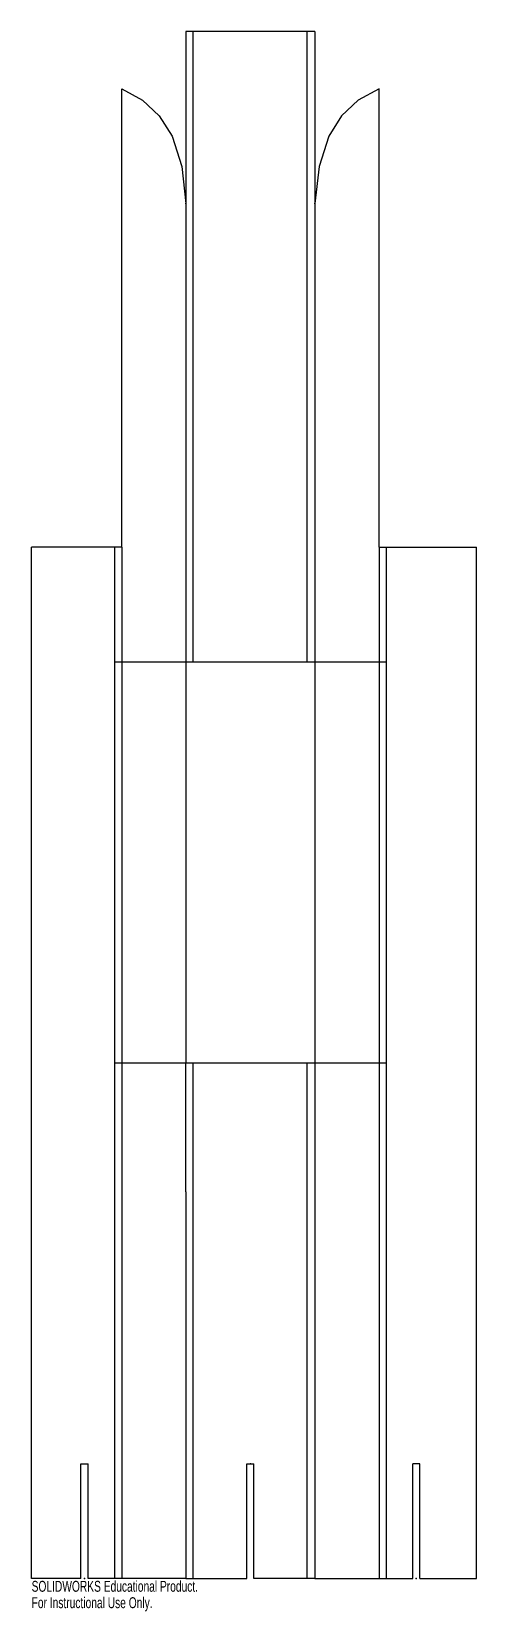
# Model space of a CAD drawing. Header units: inches. Extents: x -3.8 to 3.9, y -14.1 to 13.5.
import ezdxf

# ---------------------------------------------------------------- set-up
doc = ezdxf.new("R2010")
doc.units = ezdxf.units.IN
doc.header["$MEASUREMENT"] = 0
doc.header["$PDSIZE"] = -1
doc.styles.add('SLDTEXTSTYLE0', font='TXT', dxfattribs={"width": 0.7})

msp = doc.modelspace()

# ---------------------------------------------------------------- linework, layer by layer
at = {"color": 7, "linetype": 'Continuous'}
for p, q in [((1.125, 13.5), (-1.125, 13.5)), ((-1.125, 13.5), (-1.125, 10.5)), ((-1, 2.5), (-1, 13.5)), ((0.988, 2.5), (0.988, 13.5)), ((1.125, 13.5), (1.125, 10.5)), ((-2.243, 4.5), (-2.243, 12.5)), ((2.243, 4.5), (2.243, 12.5)), ((-1.125, 10.5), (-1.125, 2.5)), ((1.125, 10.5), (1.125, 2.5)), ((-2.243, 4.5), (-3.814, 4.5)), ((-3.814, -13.5), (-3.814, 4.5)), ((-2.368, 4.5), (-2.368, -13.5)), ((-2.243, 4.5), (-2.243, 2.5)), ((2.243, 4.5), (3.939, 4.5)), ((2.243, 4.5), (2.243, 2.5)), ((2.368, 4.5), (2.368, -11.25)), ((3.939, -13.5), (3.939, 4.5)), ((-2.368, 2.5), (2.368, 2.5)), ((-2.243, 2.5), (-2.243, -4.5)), ((-1.125, 2.5), (-1.125, -4.5)), ((1.125, 2.5), (1.125, -4.5)), ((2.243, 2.5), (2.243, -4.5)), ((-2.368, -4.5), (2.368, -4.5)), ((-2.243, -4.5), (-2.243, -13.5)), ((-1.125, -6.75), (-1.125, -4.5)), ((-1, -6.75), (-1, -4.5)), ((0.988, -6.75), (0.988, -4.5)), ((1.125, -4.5), (1.125, -13.5)), ((2.243, -4.5), (2.243, -13.5)), ((-1.125, -6.75), (-1.125, -13.5)), ((-1, -13.5), (-1, -6.75)), ((0.988, -13.5), (0.988, -6.75)), ((2.368, -11.25), (2.368, -13.5)), ((-2.954, -13.5), (-2.954, -11.5)), ((-2.954, -11.5), (-2.829, -11.5)), ((-2.829, -13.5), (-2.829, -11.5)), ((-0.062, -13.5), (-0.062, -11.5)), ((-0.062, -11.5), (0.062, -11.5)), ((0.062, -13.5), (0.062, -11.5)), ((2.829, -13.5), (2.829, -11.5)), ((2.954, -11.5), (2.829, -11.5)), ((2.954, -13.5), (2.954, -11.5)), ((-2.954, -13.5), (-3.814, -13.5)), ((-2.243, -13.5), (-2.829, -13.5)), ((-1.125, -13.5), (-2.243, -13.5)), ((-1.125, -13.5), (-0.062, -13.5)), ((1.125, -13.5), (0.062, -13.5)), ((1.125, -13.5), (2.243, -13.5)), ((2.243, -13.5), (2.829, -13.5)), ((2.954, -13.5), (3.939, -13.5))]:
    msp.add_line(p, q, dxfattribs=at)
at = {"color": 7, "linetype": 'Continuous', "flags": 128}
for points in [[(-2.243, 12.5), (-1.88, 12.306), (-1.588, 12.03), (-1.366, 11.672), (-1.196, 11.143), (-1.125, 10.5)], [(2.243, 12.5), (1.88, 12.306), (1.588, 12.03), (1.366, 11.672), (1.196, 11.143), (1.125, 10.5)]]:
    msp.add_lwpolyline(points, dxfattribs=at)
at = {"color": 7, "linetype": 'Continuous'}
for p in [(-1.125, 10.5), (1.125, 10.5), (0, -11.5), (-2.892, -13.5), (2.892, -13.5)]:
    msp.add_point(p, dxfattribs=at)

# ---------------------------------------------------------------- texts
at = {"color": 7, "linetype": 'Continuous', "char_height": 0.1903, "attachment_point": 1, "style": 'SLDTEXTSTYLE0'}
for s, insert in [('SOLIDWORKS Educational Product.', (-3.814, -13.54)), ('For Instructional Use Only.', (-3.814, -13.826))]:
    msp.add_mtext(s, dxfattribs=dict(at, insert=insert))

doc.saveas('drawing.dxf')
